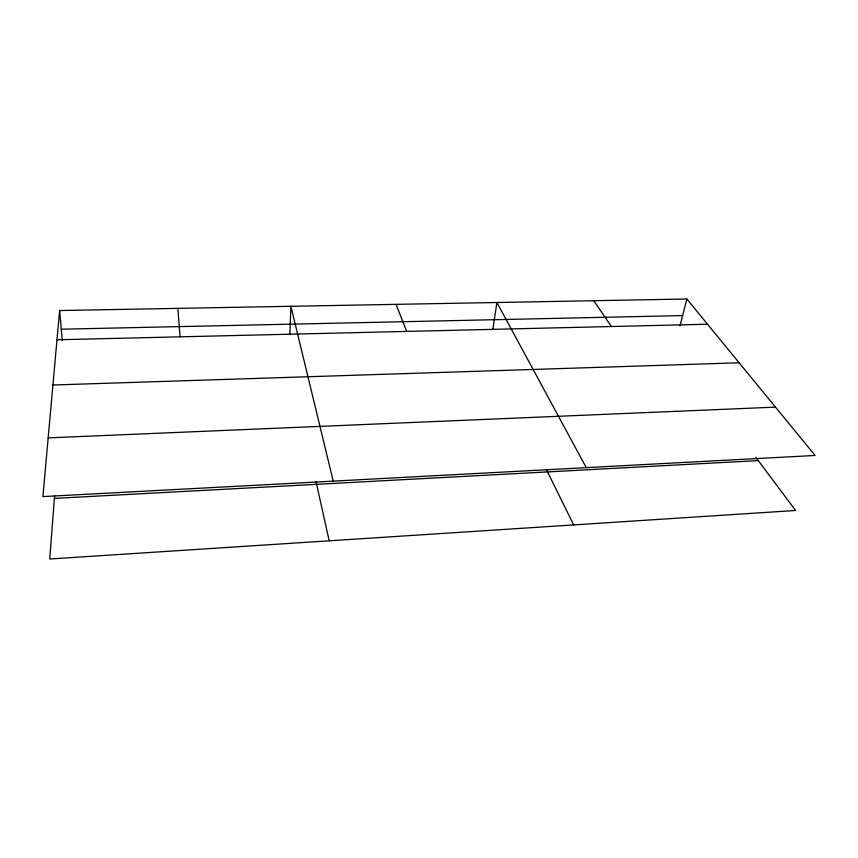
<?xml version="1.0" encoding="UTF-8"?>
<svg xmlns="http://www.w3.org/2000/svg" width="858" height="858" viewBox="0 0 858 858"><rect width="100%" height="100%" fill="white"/><g stroke="black" fill="none" stroke-linecap="round" stroke-linejoin="round"><path stroke-width="1.29" d="M289.832 334.502L290.905 306.285L333.215 481.124M54.59 495.785L49.743 558.998L795.591 510.478L755.887 457.389M59.62 310.542L42.9 496.589L815.1 455.459L686.861 299.002L59.62 310.542L62.291 340.497M492.814 329.644L496.911 302.499L586.261 467.653M680.019 325.901L686.861 299.002M54.397 498.401L758.279 460.596M48.177 437.88L775.482 407.121M52.928 385.006L739.135 362.784M56.993 339.768L707.528 324.227M61.283 329.204L682.646 315.583M593.768 300.718L611.389 326.523M546.374 469.541L573.691 524.914M396.031 304.354L406.703 331.413M316.055 481.746L329.182 540.819M177.831 308.365L180.083 336.829"/></g></svg>
